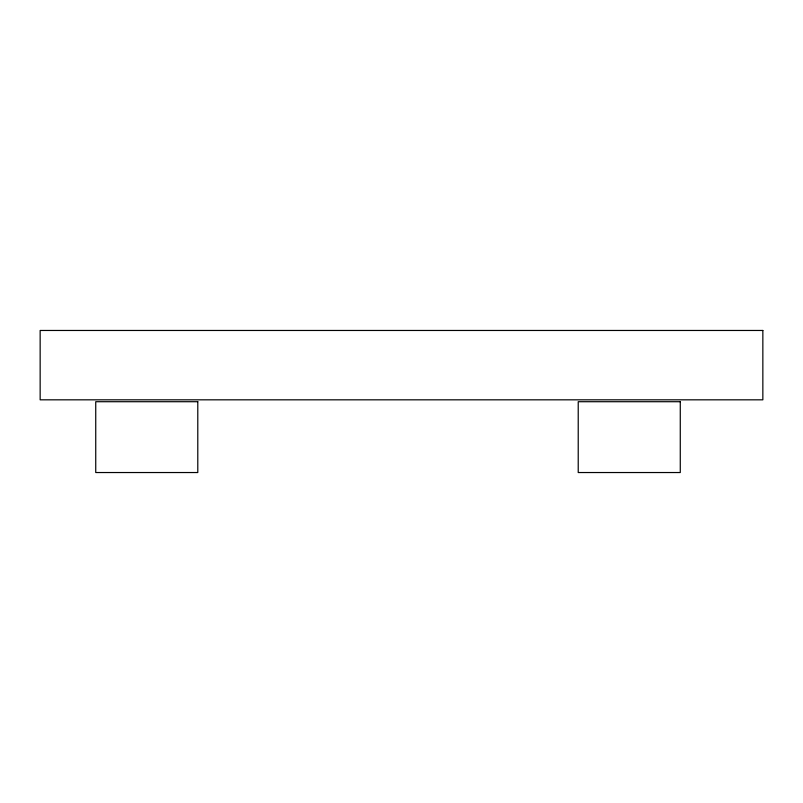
<?xml version="1.0" encoding="UTF-8"?>
<svg xmlns="http://www.w3.org/2000/svg" width="803" height="803" viewBox="0 0 803 803"><rect width="100%" height="100%" fill="white"/><g stroke="black" fill="none" stroke-linecap="round" stroke-linejoin="round"><path stroke-width="1.2" d="M762.85 330.465L40.15 330.465L40.15 399.824L762.85 399.824L762.85 330.465M197.789 401.711L95.738 401.711L95.738 472.535L197.789 472.535L197.789 401.711M680.271 401.711L578.22 401.711L578.22 472.535L680.271 472.535L680.271 401.711"/></g></svg>
